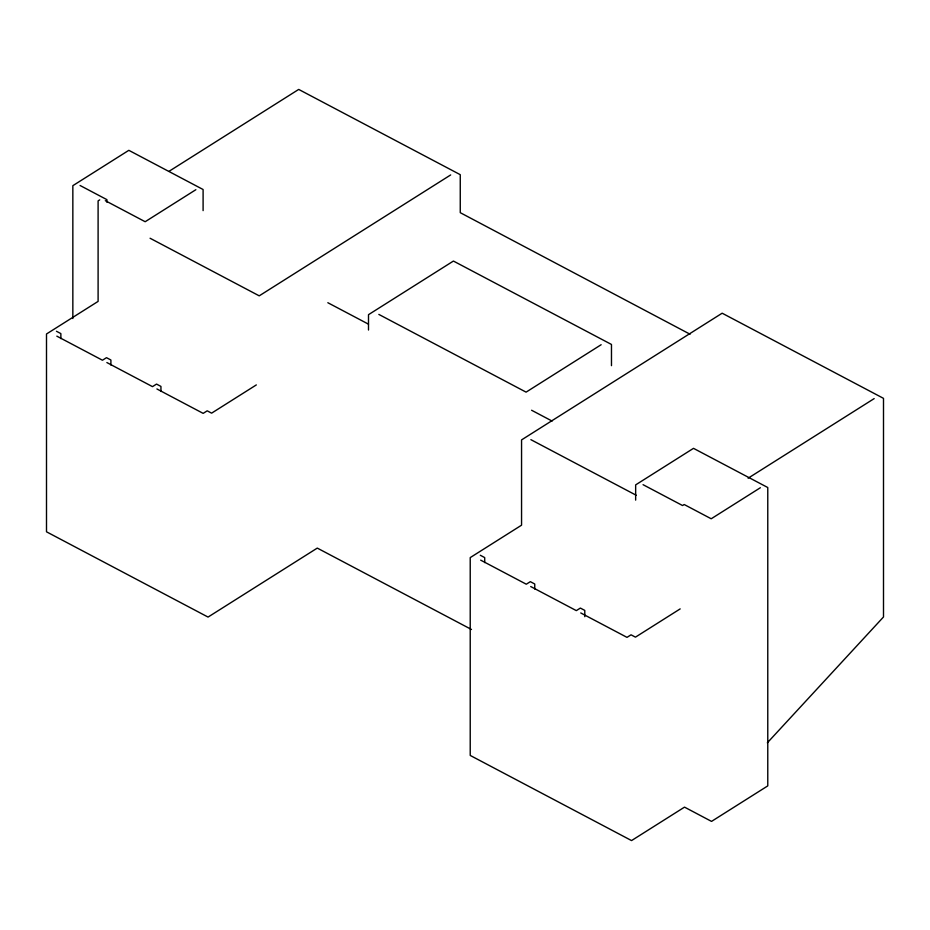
<?xml version="1.0" encoding="UTF-8"?>
<svg xmlns="http://www.w3.org/2000/svg" width="930" height="930" viewBox="0 0 930 930"><rect width="100%" height="100%" fill="white"/><g stroke="black" fill="none" stroke-linecap="round" stroke-linejoin="round"><path stroke-width="1.4" d="M767.331 742.826L883.5 616.974L883.5 398.354L722.157 313.201L521.556 439.902L521.556 525.183L470.22 557.605L470.22 755.439L631.551 840.581L684.515 807.135L711.531 821.399L767.773 785.885L767.773 487.529L693.501 448.341L635.655 484.879L635.655 500.119M99.708 199.857L98.103 200.868L98.103 301.401L46.5 333.986L46.5 531.809L208.053 617.078L317.281 548.096L471.487 629.482M169.144 171.248L298.704 89.42L460.257 174.677L460.257 212.679L690.06 334.23M195.87 189.697L145.173 221.724L105.323 200.682M450.678 174.933L259.226 295.845L150.079 238.243M256.331 384.915L211.61 413.153L207.204 410.827L203.159 413.373L156.903 388.961M601.14 344.728L526.089 392.135L378.836 314.41M748.115 478.206L874.177 398.598M760.368 487.727L711.206 518.777L684.178 504.513L682.562 505.536L643.06 484.681M680.179 608.894L635.457 637.143L631.04 634.818L627.006 637.364L580.75 612.951M327.837 302.715L368.466 324.151M531.588 410.246L552.071 421.058M80.073 185.489L106.938 199.671L106.938 202.275M530.879 439.658L636.248 495.272M56.451 331.266L60.869 333.603L60.869 338.625M480.299 555.257L484.716 557.593L484.716 562.615M56.835 336.149L102.451 360.224L106.497 357.678L110.903 360.003L110.903 365.025M106.869 362.549L152.497 386.636L156.531 384.078L160.948 386.415L160.948 391.437M480.682 560.139L526.299 584.214L530.332 581.669L534.75 583.994L534.75 589.016M530.716 586.539L576.333 610.626L580.367 608.069L584.784 610.406L584.784 616.683M611.475 365.653L611.475 344.46L453.422 261.051L368.501 314.677L368.501 330.022M203.1 210.622L203.1 189.511L128.828 150.323L72.842 185.675L72.842 318.502"/></g></svg>
